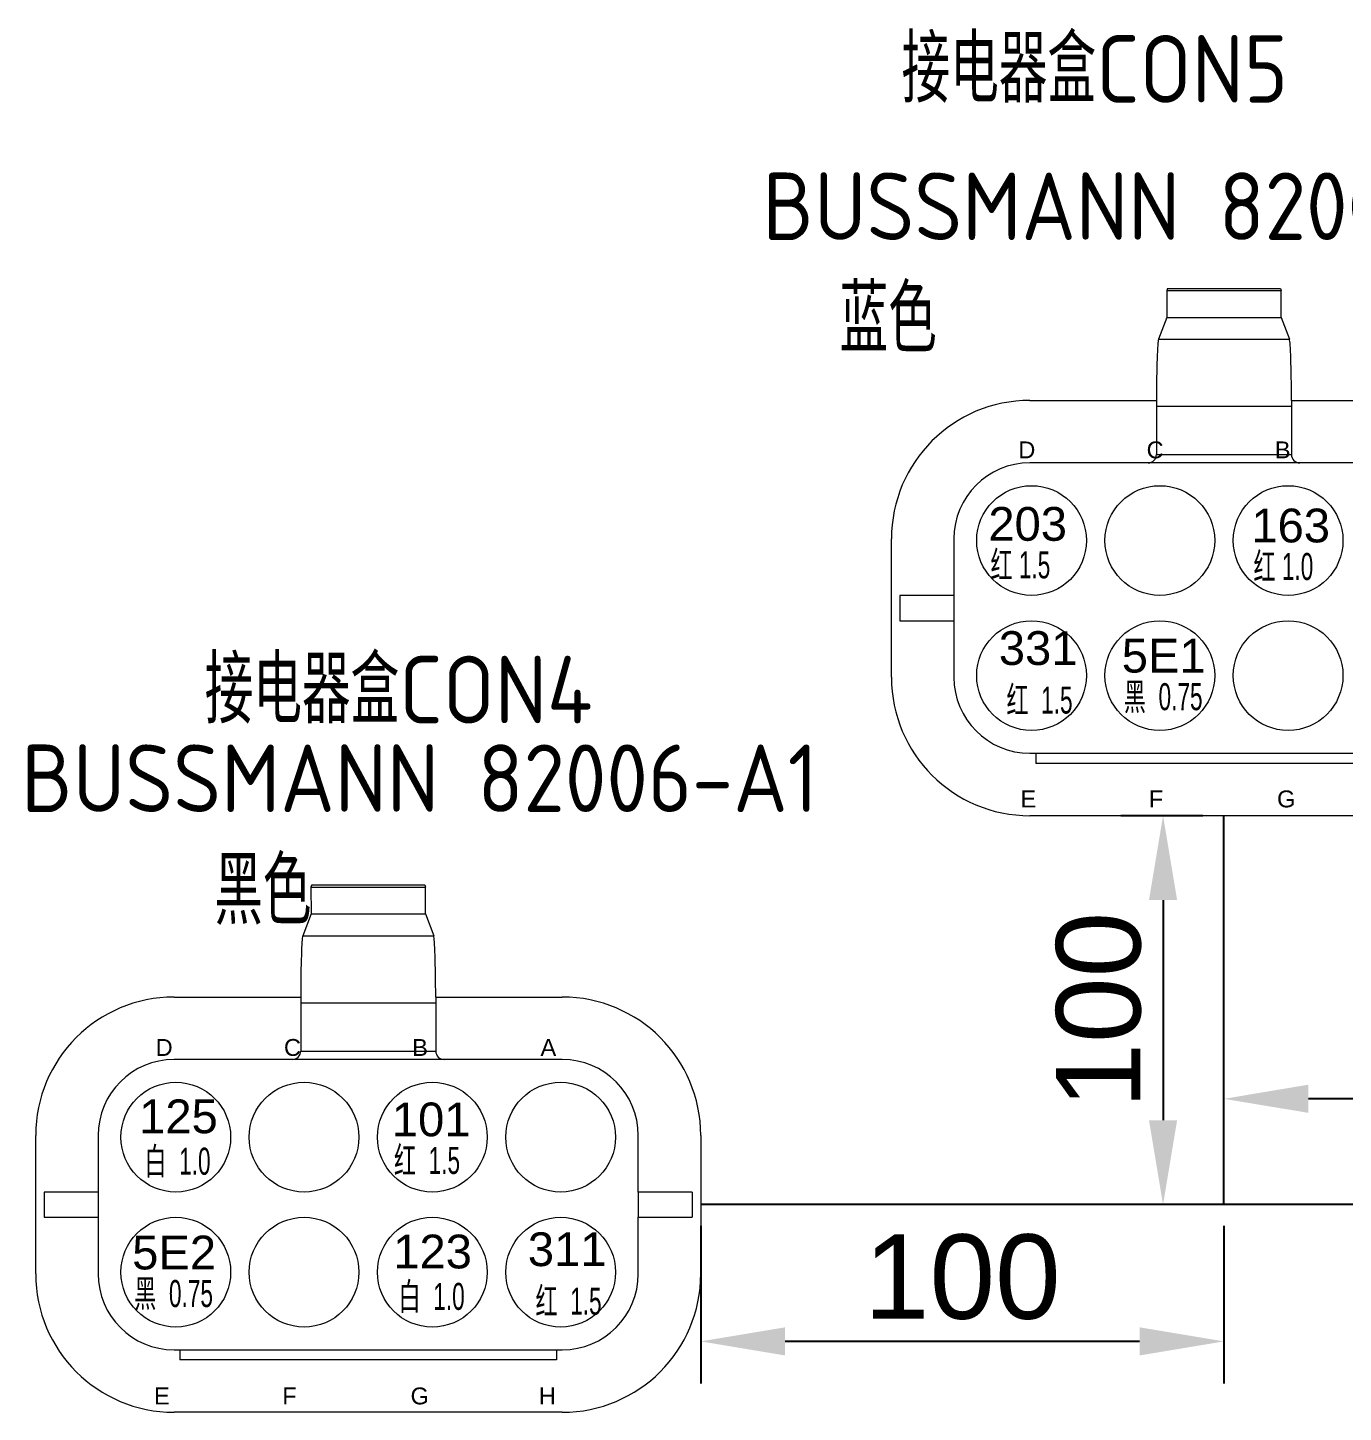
# Model space of a CAD drawing. Header units: millimetres. Extents: x 1638 to 3450, y 1129 to 2069.
# Drawn here: x 1826.47 to 1865.45, y 1593.4 to 1634.41 of the extents above; entities that cross this region are included whole.
import ezdxf

# ---------------------------------------------------------------- set-up
doc = ezdxf.new("R2010")
doc.units = ezdxf.units.MM
doc.layers.add('AM60', color=3, linetype='Continuous', lineweight=25)
doc.layers.add('线号层', color=6, linetype='Continuous', lineweight=0)
doc.layers.add('线色线径', color=1, linetype='Continuous')
doc.styles.get("Standard").update_dxf_attribs({"font": 'arial.ttf'})
doc.dimstyles.new('ISO-25', dxfattribs={"dimtxt": 2.5, "dimasz": 2.5, "dimexe": 1.25, "dimexo": 0.625, "dimtad": 1, "dimtxsty": 'Standard', "dimcen": 2.5, "dimadec": 0, "dimazin": 0, "dimtfac": 1, "dimtmove": 0, "dimatfit": 3, "dimfxl": 1, "dimarcsym": 0})

# ---------------------------------------------------------------- blocks, each defined once
blk = doc.blocks.new('A$C47F34373')
at = {"color": 3, "lineweight": 5, "ltscale": 0.003261}
for p, q in [((8.177, 15.619), (8.154, 15.558)), ((11.523, 15.619), (11.546, 15.558))]:
    blk.add_line(p, q, dxfattribs=at)
at = {"color": 3, "lineweight": 5, "ltscale": 0.16731}
blk.add_line((8.177, 15.619), (11.523, 15.619), dxfattribs=at)
at = {"color": 3, "lineweight": 5, "ltscale": 0.169614}
blk.add_line((8.154, 15.558), (11.546, 15.558), dxfattribs=at)
at = {"color": 3, "lineweight": 5, "ltscale": 0.039848}
for p, q in [((8.154, 15.558), (8.156, 14.761)), ((11.544, 14.761), (11.546, 15.558))]:
    blk.add_line(p, q, dxfattribs=at)
at = {"color": 3, "lineweight": 5, "ltscale": 0.034784}
blk.add_line((8.156, 14.761), (7.91, 14.11), dxfattribs=at)
at = {"color": 3, "lineweight": 5, "ltscale": 0.169383}
blk.add_line((8.156, 14.761), (11.544, 14.761), dxfattribs=at)
at = {"color": 3, "lineweight": 5, "ltscale": 0.034783}
blk.add_line((11.544, 14.761), (11.79, 14.11), dxfattribs=at)
at = {"color": 3, "lineweight": 5, "ltscale": 0.193966}
blk.add_line((7.91, 14.11), (11.79, 14.11), dxfattribs=at)
at = {"color": 3, "lineweight": 5, "ltscale": 0.1875}
for p, q in [((4.1, 12.3), (7.85, 12.3)), ((11.85, 12.3), (15.6, 12.3))]:
    blk.add_line(p, q, dxfattribs=at)
at = {"color": 3, "lineweight": 5, "ltscale": 0.009133}
for p, q in [((7.85, 12.3), (7.85, 12.117)), ((11.85, 12.3), (11.85, 12.117))]:
    blk.add_line(p, q, dxfattribs=at)
at = {"color": 3, "lineweight": 5, "ltscale": 0.070867}
for p, q in [((7.85, 12.117), (7.85, 10.7)), ((11.85, 12.117), (11.85, 10.7))]:
    blk.add_line(p, q, dxfattribs=at)
at = {"color": 3, "lineweight": 5, "ltscale": 0.2}
for p, q in [((11.85, 12.117), (7.85, 12.117)), ((7.85, 10.7), (11.85, 10.7))]:
    blk.add_line(p, q, dxfattribs=at)
at = {"color": 3, "lineweight": 5}
for p, q in [((15.6, 10.45), (4.1, 10.45)), ((4.275, 1.85), (15.425, 1.85)), ((15.425, 1.55), (4.275, 1.55)), ((15.6, 0), (4.1, 0))]:
    blk.add_line(p, q, dxfattribs=at)
at = {"color": 3, "lineweight": 5, "ltscale": 0.205}
for p, q in [((0, 4.1), (0, 8.2)), ((19.7, 8.2), (19.7, 4.1))]:
    blk.add_line(p, q, dxfattribs=at)
at = {"color": 3, "lineweight": 5, "ltscale": 0.08375}
for p, q in [((1.85, 8.2), (1.85, 6.525)), ((17.85, 6.525), (17.85, 8.2)), ((1.85, 5.775), (1.85, 4.1)), ((17.85, 4.1), (17.85, 5.775))]:
    blk.add_line(p, q, dxfattribs=at)
at = {"color": 3, "lineweight": 5, "ltscale": 0.08}
for p, q in [((1.85, 6.525), (0.25, 6.525)), ((19.45, 6.525), (17.85, 6.525)), ((0.25, 5.775), (1.85, 5.775)), ((17.85, 5.775), (19.45, 5.775))]:
    blk.add_line(p, q, dxfattribs=at)
at = {"color": 3, "lineweight": 5, "ltscale": 0.0375}
for p, q in [((0.25, 6.525), (0.25, 5.775)), ((1.85, 6.525), (1.85, 5.775)), ((17.85, 6.525), (17.85, 5.775)), ((19.45, 6.525), (19.45, 5.775))]:
    blk.add_line(p, q, dxfattribs=at)
at = {"color": 3, "lineweight": 5, "ltscale": 0.00875}
for p, q in [((4.1, 1.85), (4.275, 1.85)), ((15.425, 1.85), (15.6, 1.85))]:
    blk.add_line(p, q, dxfattribs=at)
at = {"color": 3, "lineweight": 5, "ltscale": 0.015}
for p, q in [((4.275, 1.85), (4.275, 1.55)), ((15.425, 1.85), (15.425, 1.55))]:
    blk.add_line(p, q, dxfattribs=at)
at = {"color": 3, "lineweight": 5}
for centre in [(4.15, 8.15), (7.95, 8.15), (11.75, 8.15), (15.55, 8.15), (4.15, 4.15), (7.95, 4.15), (11.75, 4.15), (15.55, 4.15)]:
    blk.add_circle(centre, 1.625, dxfattribs=at)
for centre, radius, start, end in [((4.1, 8.2), 4.1, 90, 180), ((15.6, 8.2), 4.1, 0, 90), ((7.6, 10.7), 0.25, 270, 0), ((12.1, 10.7), 0.25, 180, 270), ((4.1, 8.2), 2.25, 90, 180), ((15.6, 8.2), 2.25, 0, 90), ((4.1, 4.1), 4.1, 180, 270), ((4.1, 4.1), 2.25, 180, 270), ((15.6, 4.1), 4.1, 270, 0), ((15.6, 4.1), 2.25, 270, 360)]:
    blk.add_arc(centre, radius, start, end, dxfattribs=at)
for centre, start_param, end_param in [((7.916, 12.117), 0.087284, 1.479565), ((11.784, 12.117), 4.803619, 6.195891)]:
    blk.add_ellipse(centre, major_axis=(0, 2), ratio=0.033047, start_param=start_param, end_param=end_param, dxfattribs=at)
at = {"layer": 'AM60', "color": 1, "lineweight": 5}
for s, p in [('D', (3.554, 10.556)), ('C', (7.354, 10.556)), ('B', (11.154, 10.556)), ('A', (14.954, 10.556)), ('E', (3.505, 0.235)), ('F', (7.305, 0.235)), ('G', (11.105, 0.235)), ('H', (14.905, 0.235))]:
    blk.add_text(s, height=0.5, dxfattribs=at).set_placement(p)
blk = doc.blocks.new('A$C3A742DEF')
at = {"color": 3, "lineweight": 5, "ltscale": 0.003261}
for p, q in [((8.177, 15.619), (8.154, 15.558)), ((11.523, 15.619), (11.546, 15.558))]:
    blk.add_line(p, q, dxfattribs=at)
at = {"color": 3, "lineweight": 5, "ltscale": 0.16731}
blk.add_line((8.177, 15.619), (11.523, 15.619), dxfattribs=at)
at = {"color": 3, "lineweight": 5, "ltscale": 0.169614}
blk.add_line((8.154, 15.558), (11.546, 15.558), dxfattribs=at)
at = {"color": 3, "lineweight": 5, "ltscale": 0.039848}
for p, q in [((8.154, 15.558), (8.156, 14.761)), ((11.544, 14.761), (11.546, 15.558))]:
    blk.add_line(p, q, dxfattribs=at)
at = {"color": 3, "lineweight": 5, "ltscale": 0.034784}
blk.add_line((8.156, 14.761), (7.91, 14.11), dxfattribs=at)
at = {"color": 3, "lineweight": 5, "ltscale": 0.169383}
blk.add_line((8.156, 14.761), (11.544, 14.761), dxfattribs=at)
at = {"color": 3, "lineweight": 5, "ltscale": 0.034783}
blk.add_line((11.544, 14.761), (11.79, 14.11), dxfattribs=at)
at = {"color": 3, "lineweight": 5, "ltscale": 0.193966}
blk.add_line((7.91, 14.11), (11.79, 14.11), dxfattribs=at)
at = {"color": 3, "lineweight": 5, "ltscale": 0.1875}
for p, q in [((4.1, 12.3), (7.85, 12.3)), ((11.85, 12.3), (15.6, 12.3))]:
    blk.add_line(p, q, dxfattribs=at)
at = {"color": 3, "lineweight": 5, "ltscale": 0.009133}
for p, q in [((7.85, 12.3), (7.85, 12.117)), ((11.85, 12.3), (11.85, 12.117))]:
    blk.add_line(p, q, dxfattribs=at)
at = {"color": 3, "lineweight": 5, "ltscale": 0.070867}
for p, q in [((7.85, 12.117), (7.85, 10.7)), ((11.85, 12.117), (11.85, 10.7))]:
    blk.add_line(p, q, dxfattribs=at)
at = {"color": 3, "lineweight": 5, "ltscale": 0.2}
for p, q in [((11.85, 12.117), (7.85, 12.117)), ((7.85, 10.7), (11.85, 10.7))]:
    blk.add_line(p, q, dxfattribs=at)
at = {"color": 3, "lineweight": 5}
for p, q in [((15.6, 10.45), (4.1, 10.45)), ((4.275, 1.85), (15.425, 1.85)), ((15.425, 1.55), (4.275, 1.55)), ((15.6, 0), (4.1, 0))]:
    blk.add_line(p, q, dxfattribs=at)
at = {"color": 3, "lineweight": 5, "ltscale": 0.205}
for p, q in [((0, 4.1), (0, 8.2)), ((19.7, 8.2), (19.7, 4.1))]:
    blk.add_line(p, q, dxfattribs=at)
at = {"color": 3, "lineweight": 5, "ltscale": 0.08375}
for p, q in [((1.85, 8.2), (1.85, 6.525)), ((17.85, 6.525), (17.85, 8.2)), ((1.85, 5.775), (1.85, 4.1)), ((17.85, 4.1), (17.85, 5.775))]:
    blk.add_line(p, q, dxfattribs=at)
at = {"color": 3, "lineweight": 5, "ltscale": 0.08}
for p, q in [((1.85, 6.525), (0.25, 6.525)), ((19.45, 6.525), (17.85, 6.525)), ((0.25, 5.775), (1.85, 5.775)), ((17.85, 5.775), (19.45, 5.775))]:
    blk.add_line(p, q, dxfattribs=at)
at = {"color": 3, "lineweight": 5, "ltscale": 0.0375}
for p, q in [((0.25, 6.525), (0.25, 5.775)), ((1.85, 6.525), (1.85, 5.775)), ((17.85, 6.525), (17.85, 5.775)), ((19.45, 6.525), (19.45, 5.775))]:
    blk.add_line(p, q, dxfattribs=at)
at = {"color": 3, "lineweight": 5, "ltscale": 0.00875}
for p, q in [((4.1, 1.85), (4.275, 1.85)), ((15.425, 1.85), (15.6, 1.85))]:
    blk.add_line(p, q, dxfattribs=at)
at = {"color": 3, "lineweight": 5, "ltscale": 0.015}
for p, q in [((4.275, 1.85), (4.275, 1.55)), ((15.425, 1.85), (15.425, 1.55))]:
    blk.add_line(p, q, dxfattribs=at)
at = {"color": 3, "lineweight": 5}
for centre in [(4.15, 8.15), (7.95, 8.15), (11.75, 8.15), (15.55, 8.15), (4.15, 4.15), (7.95, 4.15), (11.75, 4.15), (15.55, 4.15)]:
    blk.add_circle(centre, 1.625, dxfattribs=at)
for centre, radius, start, end in [((4.1, 8.2), 4.1, 90, 180), ((15.6, 8.2), 4.1, 0, 90), ((7.6, 10.7), 0.25, 270, 0), ((12.1, 10.7), 0.25, 180, 270), ((4.1, 8.2), 2.25, 90, 180), ((15.6, 8.2), 2.25, 0, 90), ((4.1, 4.1), 4.1, 180, 270), ((4.1, 4.1), 2.25, 180, 270), ((15.6, 4.1), 4.1, 270, 0), ((15.6, 4.1), 2.25, 270, 360)]:
    blk.add_arc(centre, radius, start, end, dxfattribs=at)
for centre, start_param, end_param in [((7.916, 12.117), 0.087284, 1.479565), ((11.784, 12.117), 4.803619, 6.195891)]:
    blk.add_ellipse(centre, major_axis=(0, 2), ratio=0.033047, start_param=start_param, end_param=end_param, dxfattribs=at)
at = {"layer": 'AM60', "color": 1, "lineweight": 5}
for s, p in [('D', (3.758, 10.585)), ('C', (7.558, 10.585)), ('B', (11.358, 10.585)), ('A', (15.158, 10.585)), ('E', (3.823, 0.247)), ('F', (7.623, 0.247)), ('G', (11.423, 0.247)), ('H', (15.223, 0.247))]:
    blk.add_text(s, height=0.5, dxfattribs=at).set_placement(p)
blk = doc.blocks.new('*D283')
at = {"color": 0, "lineweight": -2, "transparency": 16777216}
for p, q in [((1861.911, 1600.176), (1861.911, 1603.936)), ((1880.741, 1600.176), (1880.741, 1603.936)), ((1878.241, 1602.686), (1864.411, 1602.686))]:
    blk.add_line(p, q, dxfattribs=at)
at = {"color": 0, "transparency": 16777216}
for points in [[(1864.411, 1603.103), (1864.411, 1602.27), (1861.911, 1602.686)], [(1878.241, 1603.103), (1878.241, 1602.27), (1880.741, 1602.686)]]:
    blk.add_solid(points, dxfattribs=at)
at = {"layer": 'Defpoints', "color": 0, "transparency": 16777216}
for p in [(1861.911, 1602.686), (1861.911, 1599.551), (1880.741, 1599.551)]:
    blk.add_point(p, dxfattribs=at)
at = {"color": 6, "transparency": 16777216, "insert": (1871.326, 1604.588), "char_height": 2.5, "attachment_point": 5}
blk.add_mtext('200', dxfattribs=at)
blk = doc.blocks.new('*D284')
at = {"color": 0, "lineweight": -2, "transparency": 16777216}
for p, q in [((1861.286, 1611.071), (1858.857, 1611.071)), ((1860.107, 1608.571), (1860.107, 1602.051)), ((1861.286, 1599.551), (1858.857, 1599.551))]:
    blk.add_line(p, q, dxfattribs=at)
at = {"color": 0, "transparency": 16777216}
for points in [[(1859.69, 1608.571), (1860.523, 1608.571), (1860.107, 1611.071)], [(1859.69, 1602.051), (1860.523, 1602.051), (1860.107, 1599.551)]]:
    blk.add_solid(points, dxfattribs=at)
at = {"layer": 'Defpoints', "color": 0, "transparency": 16777216}
for p in [(1861.911, 1611.071), (1860.107, 1599.551), (1861.911, 1599.551)]:
    blk.add_point(p, dxfattribs=at)
at = {"color": 3, "transparency": 16777216, "insert": (1858.205, 1605.311), "char_height": 2.5, "attachment_point": 5, "rotation": 90}
blk.add_mtext('100', dxfattribs=at)
blk = doc.blocks.new('*D285')
at = {"color": 0, "lineweight": -2, "transparency": 16777216}
for p, q in [((1846.411, 1598.926), (1846.411, 1594.252)), ((1861.911, 1598.926), (1861.911, 1594.252)), ((1859.411, 1595.502), (1848.911, 1595.502))]:
    blk.add_line(p, q, dxfattribs=at)
at = {"color": 0, "transparency": 16777216}
for points in [[(1848.911, 1595.919), (1848.911, 1595.085), (1846.411, 1595.502)], [(1859.411, 1595.919), (1859.411, 1595.085), (1861.911, 1595.502)]]:
    blk.add_solid(points, dxfattribs=at)
at = {"layer": 'Defpoints', "color": 0, "transparency": 16777216}
for p in [(1846.411, 1599.551), (1861.911, 1599.551), (1846.411, 1595.502)]:
    blk.add_point(p, dxfattribs=at)
at = {"color": 3, "transparency": 16777216, "insert": (1854.161, 1597.403), "char_height": 2.5, "attachment_point": 5}
blk.add_mtext('100', dxfattribs=at)

msp = doc.modelspace()

# ---------------------------------------------------------------- linework, layer by layer
for p, q in [((1861.911, 1599.551), (1861.911, 1611.071)), ((1861.911, 1599.551), (1846.411, 1599.551)), ((1880.741, 1599.551), (1861.911, 1599.551))]:
    msp.add_line(p, q)

# ---------------------------------------------------------------- block references
at = {"layer": 'AM60'}
for name, p in [('A$C3A742DEF', (1852.061, 1611.071)), ('A$C47F34373', (1826.711, 1593.401))]:
    msp.add_blockref(name, p, dxfattribs=at)

# ---------------------------------------------------------------- texts
at = {"layer": 'AM60', "lineweight": 5}
for s, p in [('203', (1854.931, 1619.214)), ('163', (1862.722, 1619.166)), ('5E1', (1858.883, 1615.311)), ('125', (1829.775, 1601.667)), ('101', (1837.261, 1601.576)), ('5E2', (1829.569, 1597.633)), ('123', (1837.303, 1597.663))]:
    msp.add_text(s, height=1, dxfattribs=at).set_placement(p)
at = {"layer": 'AM60', "color": 6, "lineweight": 5}
msp.add_text('331', height=1, dxfattribs=at).set_placement((1855.241, 1615.536))
at = {"layer": 'AM60', "char_height": 2, "attachment_point": 1}
for s, insert in [('{\\Fisocp,gbcbig|c134;\\C3;接电器盒CON5}', (1852.361, 1634.188)), ('{\\Fisocp,gbcbig|c134;\\C3;BUSSMANN 82006-D1\\P  蓝色}', (1848.238, 1630.122)), ('{\\Fisocp,gbcbig|c134;\\C3;接电器盒CON4}', (1831.718, 1615.803)), ('{\\Fisocp,gbcbig|c134;\\C3;BUSSMANN 82006-A1\\P     黑色}', (1826.282, 1613.181))]:
    msp.add_mtext_dynamic_manual_height_columns(s, width=36.31, gutter_width=12.5, heights=[0], dxfattribs=dict(at, insert=insert))
at = {"layer": '线号层', "lineweight": 5}
msp.add_text('311', height=1, dxfattribs=at).set_placement((1841.29, 1597.731))
at = {"layer": '线色线径', "lineweight": 5, "width": 0.6}
for s, p in [('红 1.5', (1854.993, 1618.1)), ('红 1.0', (1862.784, 1618.052)), ('红  1.5', (1855.467, 1614.097)), ('黑  0.75', (1858.945, 1614.197)), ('白  1.0', (1829.933, 1600.438)), ('红  1.5', (1837.323, 1600.462)), ('黑  0.75', (1829.631, 1596.519)), ('白  1.0', (1837.461, 1596.434)), ('红  1.5', (1841.516, 1596.292))]:
    msp.add_text(s, height=0.8, dxfattribs=at).set_placement(p)

# ---------------------------------------------------------------- dimensions: what is measured, and where the dimension line sits
at = {"color": 1}
dim = msp.add_linear_dim(base=(1860.107, 1599.551), p1=(1861.911, 1611.071), p2=(1861.911, 1599.551), angle=90, text='100', dimstyle='ISO-25', override={"dimclrt": 3}, dxfattribs=at)
dim.commit()
dim.dimension.update_dxf_attribs({"geometry": '*D284', "text_midpoint": (1858.205, 1605.311)})
dim = msp.add_linear_dim(base=(1861.911, 1602.686), p1=(1880.741, 1599.551), p2=(1861.911, 1599.551), text='200', dimstyle='ISO-25', override={"dimclrt": 6}, dxfattribs=at)
dim.commit()
dim.dimension.update_dxf_attribs({"geometry": '*D283', "text_midpoint": (1871.326, 1602.686), "dimtype": 160})
dim = msp.add_linear_dim(base=(1846.411, 1595.502), p1=(1861.911, 1599.551), p2=(1846.411, 1599.551), text='100', dimstyle='ISO-25', override={"dimclrt": 3}, dxfattribs=at)
dim.commit()
dim.dimension.update_dxf_attribs({"geometry": '*D285', "text_midpoint": (1854.161, 1597.403)})

doc.saveas('drawing.dxf')
